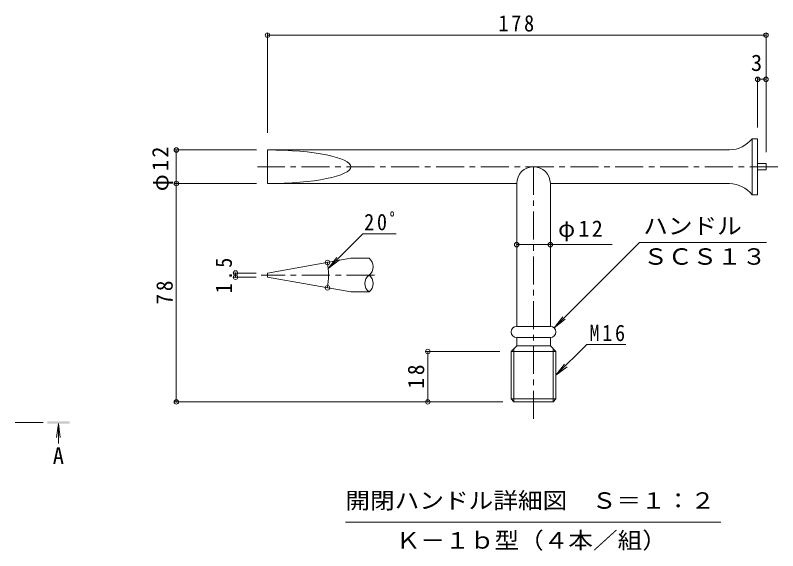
# Model space of a CAD drawing. Units: millimetres at full size, with parts at other scales. Extents: x -526 to 546, y -392 to 381.
# Drawn here: x -119.2 to 153, y 141 to 332.2 of the extents above; entities that cross this region are included whole.
import ezdxf
from ezdxf.enums import TextEntityAlignment as Align

# ---------------------------------------------------------------- set-up
doc = ezdxf.new("R2010")
doc.units = ezdxf.units.MM
doc.header["$LTSCALE"] = 2
doc.header["$PDMODE"] = 32
doc.header["$PDSIZE"] = 1.6
doc.linetypes.add('CHAIN1', pattern=[8, 5, -1, 1, -1])
for name, color, linetype, lineweight in [('0-5_寸法', 4, 'Continuous', 9), ('D-5', 7, 'Continuous', 9), ('D-F', 7, 'Continuous', 9)]:
    doc.layers.add(name, color=color, linetype=linetype, lineweight=lineweight)
doc.styles.add('ＭＳ ゴシック', font='')
doc.styles.get('ＭＳ ゴシック').set_extended_font_data('MS Gothic')

msp = doc.modelspace()

# ---------------------------------------------------------------- linework, layer by layer
at = {"layer": '0-5_寸法', "linetype": 'CHAIN1'}
msp.add_line((-119.229, 186.779), (-107.831, 186.779), dxfattribs=at)
at = {"layer": '0-5_寸法'}
for q in [(-104.483, 181.422), (-103.178, 181.422), (-103.831, 179.259)]:
    msp.add_line((-103.831, 186.379), q, dxfattribs=at)
msp.add_solid([(-99.831, 186.379), (-99.831, 187.179), (-107.831, 186.379), (-107.831, 187.179)], dxfattribs=at)
at = {"layer": 'D-5', "color": 3}
for p, q in [((143.809, 288.118), (143.809, 268.118)), ((145.809, 288.118), (143.809, 288.118)), ((145.809, 288.118), (145.809, 268.118)), ((-29.191, 284.118), (-29.191, 272.118)), ((135.809, 284.118), (-29.191, 284.118)), ((148.809, 279.268), (145.809, 279.268)), ((148.809, 279.268), (148.809, 276.968)), ((148.809, 276.968), (145.809, 276.968)), ((-29.191, 272.118), (59.809, 272.118)), ((59.809, 272.118), (59.809, 221.118)), ((71.809, 272.118), (135.808, 272.118)), ((71.809, 272.118), (71.809, 221.118)), ((145.809, 268.118), (143.809, 268.118)), ((7.078, 245.41), (0.583, 245.41)), ((-29.191, 240.16), (-29.191, 238.66)), ((0.583, 233.41), (7.078, 233.41)), ((59.809, 221.118), (71.809, 221.118)), ((59.809, 217.118), (59.809, 214.118)), ((57.809, 212.118), (59.809, 214.118)), ((58.809, 194.118), (58.809, 213.119)), ((59.809, 214.118), (71.809, 214.118)), ((73.809, 212.118), (71.809, 214.118)), ((72.809, 213.118), (72.809, 194.118)), ((57.809, 212.118), (73.809, 212.118)), ((57.809, 212.118), (57.809, 195.173)), ((73.809, 212.118), (73.809, 195.173)), ((57.809, 195.173), (73.809, 195.173)), ((57.809, 195.173), (58.809, 194.118)), ((72.809, 194.118), (58.809, 194.118)), ((72.809, 194.118), (73.809, 195.173))]:
    msp.add_line(p, q, dxfattribs=at)
at = {"layer": 'D-5', "color": 3, "linetype": 'CHAIN1'}
for p, q in [((153.001, 278.118), (-32.69, 278.118)), ((65.809, 278.118), (65.809, 186.904)), ((9.078, 239.41), (-31.407, 239.41))]:
    msp.add_line(p, q, dxfattribs=at)
at = {"layer": 'D-5'}
for p, q in [((103.598, 251.002), (148.973, 251.002)), ((71.809, 250.29), (93.826, 250.29)), ((73.175, 220.579), (77.142, 223.623)), ((84.835, 214.671), (98.777, 214.671)), ((73.809, 203.646), (77.776, 206.689)), ((-1.366, 151.214), (132.634, 151.214))]:
    msp.add_line(p, q, dxfattribs=at)
for points in [[(103.598, 251.002), (73.175, 220.579), (76.219, 224.546)], [(84.835, 214.671), (73.809, 203.646), (76.853, 207.612)]]:
    msp.add_lwpolyline(points, dxfattribs=at)
at = {"layer": 'D-5', "color": 3}
msp.add_lwpolyline([(59.809, 217.118), (71.809, 217.118), (71.809, 214.118)], dxfattribs=at)
for centre, radius, start, end in [((135.445, 294.846), 10.734, 271.94333, 321.18758), ((65.809, 272.118), 6, 0, 180), ((135.445, 261.391), 10.734, 38.81242, 88.06058), ((4.828, 242.41), 3.75, 306.87005, 53.12995), ((9.328, 236.41), 3.75, 126.87005, 233.12995), ((4.828, 236.41), 3.75, 306.87005, 53.12995), ((59.809, 219.118), 2, 90, 270), ((71.809, 219.118), 2, 270, 90)]:
    msp.add_arc(centre, radius, start, end, dxfattribs=at)
msp.add_ellipse((-29.191, 278.118), major_axis=(29.774, 0), ratio=0.201518, start_param=4.712389, end_param=7.8539816, dxfattribs=at)
at = {"layer": 'D-F'}
for p, q in [((-29.191, 325.741), (-29.191, 290.271)), ((-29.191, 325.141), (148.809, 325.141)), ((148.809, 325.741), (148.809, 283.268)), ((145.809, 309.96), (145.809, 292.118)), ((148.809, 309.36), (145.809, 309.36)), ((-62.332, 284.118), (-33.118, 284.118)), ((-61.732, 284.118), (-61.732, 194.118)), ((-62.332, 272.118), (-33.118, 272.118)), ((4.917, 254.142), (16.787, 254.142)), ((59.809, 250.29), (71.809, 250.29)), ((-7.459, 241.767), (-3.492, 244.811)), ((-41.186, 240.16), (-33.191, 240.16)), ((-40.586, 238.66), (-40.586, 240.16)), ((-41.186, 238.66), (-33.191, 238.66)), ((27.448, 212.118), (53.809, 212.118)), ((28.048, 194.118), (28.048, 212.118)), ((-62.332, 194.118), (54.809, 194.118))]:
    msp.add_line(p, q, dxfattribs=at)
at = {"layer": 'D-F', "color": 3}
for p, q in [((-29.191, 240.16), (0.583, 245.41)), ((-29.191, 238.66), (0.583, 233.41))]:
    msp.add_line(p, q, dxfattribs=at)
at = {"layer": 'D-F'}
msp.add_lwpolyline([(4.917, 254.142), (-7.459, 241.767), (-4.415, 245.734)], dxfattribs=at)
msp.add_arc((-33.445, 239.41), 26.093, 350, 10, dxfattribs=at)
for p in [(-29.191, 325.141), (148.809, 325.141), (145.809, 309.36), (148.809, 309.36), (-61.732, 284.118), (-61.732, 272.118), (59.809, 250.29), (71.809, 250.29), (-7.749, 243.941), (-40.586, 240.16), (-40.586, 238.66), (-7.749, 234.879), (28.048, 212.118), (-61.732, 194.118), (28.048, 194.118)]:
    msp.add_point(p, dxfattribs=at)

# ---------------------------------------------------------------- texts
at = {"layer": '0-5_寸法', "color": 2, "style": 'ＭＳ ゴシック'}
msp.add_text('A', height=5.865, dxfattribs=at).set_placement((-105.831, 170.24), align=Align.BOTTOM_LEFT)
at = {"layer": 'D-5', "color": 2, "style": 'ＭＳ ゴシック', "width": 1.1}
for s, p in [('ハンドル', (104.973, 252.266)), ('ＳＣＳ１３', (104.973, 241.361)), ('開閉ハンドル詳細図\u3000Ｓ＝１：２', (-1.366, 154.214)), ('Ｋ－１ｂ型（４本／組）', (16.634, 139.97))]:
    msp.add_text(s, height=5.865, dxfattribs=at).set_placement(p, align=Align.BOTTOM_LEFT)
at = {"layer": 'D-5', "color": 2, "insert": (85.777, 215.764), "char_height": 5.865, "attachment_point": 7, "style": 'ＭＳ ゴシック'}
msp.add_mtext('\\T1.27;\\W0.9;M16', dxfattribs=at)
at = {"layer": 'D-F', "color": 2, "style": 'ＭＳ ゴシック'}
msp.add_text('3', height=5.865, dxfattribs=at).set_placement((143.438, 310.56), align=Align.BOTTOM_LEFT)
at = {"layer": 'D-F', "color": 2, "char_height": 5.865, "attachment_point": 7, "style": 'ＭＳ ゴシック'}
for s, insert in [('\\T1.27;\\W0.9;178', (53.309, 326.341)), ('\\T1.27;\\W0.9;20ﾟ', (5.338, 255.347)), ('\\T1.19;φ12', (74.596, 251.49))]:
    msp.add_mtext(s, dxfattribs=dict(at, insert=insert))
at = {"layer": 'D-F', "color": 2, "char_height": 5.865, "attachment_point": 7, "rotation": 90, "style": 'ＭＳ ゴシック'}
for s, insert in [('\\T1.19;φ12', (-62.932, 269.368)), ('\\T1.27;\\W0.9;1.5', (-41.786, 232.91)), ('\\T1.27;\\W0.95;78', (-62.932, 228.868)), ('\\T1.27;\\W0.95;18', (26.848, 198.868))]:
    msp.add_mtext(s, dxfattribs=dict(at, insert=insert))

doc.saveas('drawing.dxf')
